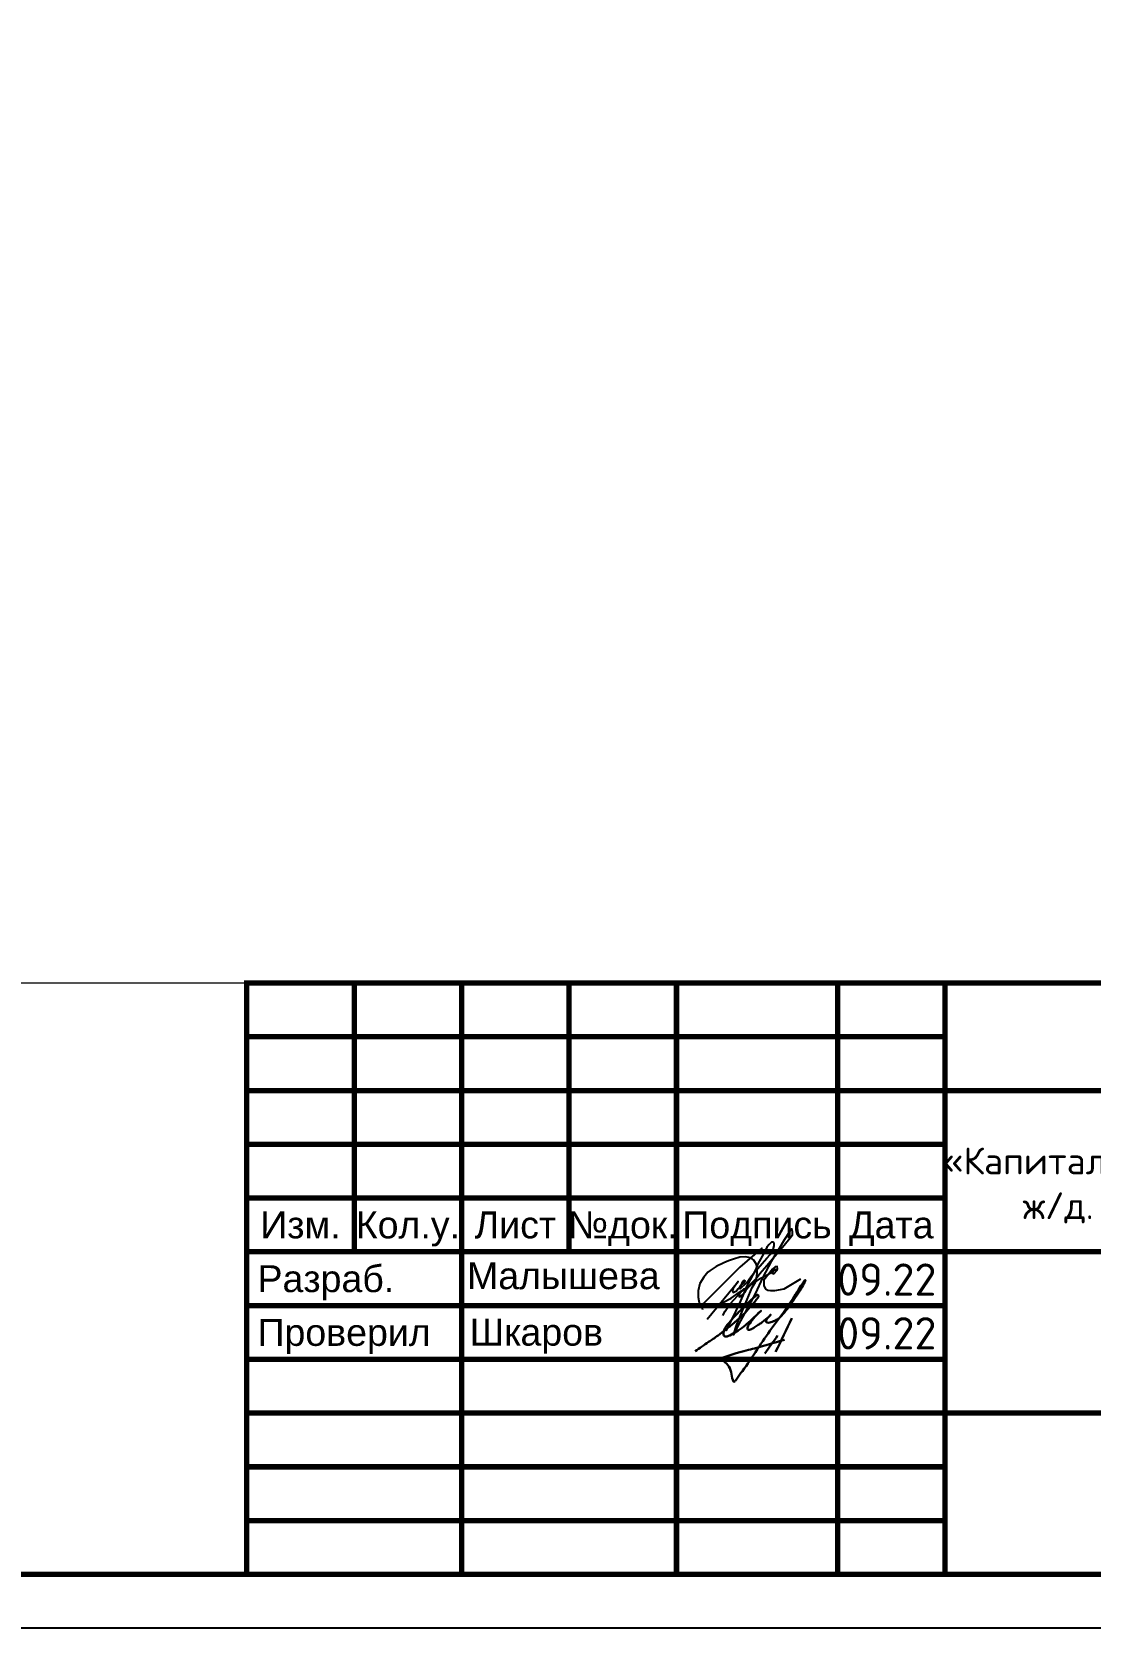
# Model space of a CAD drawing. Header units: millimetres. Extents: x 1114 to 8235, y 637 to 5441.
# Drawn here: x 2447.6 to 2546.1, y 1179.4 to 1327.8 of the extents above; entities that cross this region are included whole.
import ezdxf
from ezdxf.enums import TextEntityAlignment as Align

# ---------------------------------------------------------------- set-up
doc = ezdxf.new("R2010")
doc.units = ezdxf.units.MM
doc.layers.add('Размерный', color=4, linetype='Continuous', lineweight=30)
doc.layers.add('Размеры на чертеже', color=250, linetype='Continuous', lineweight=25)
doc.layers.add('рамка', color=7, linetype='Continuous')
doc.styles.add('-ISOCPEUR-', font='isocpeur.ttf')
doc.styles.get("Standard").update_dxf_attribs({"font": 'arial.ttf'})
picture_1 = doc.add_image_def('image3.jpg', size_in_pixel=(1066, 807))

# ---------------------------------------------------------------- blocks, each defined once
blk = doc.blocks.new('*U316')
blk.add_lwpolyline([(0, 0), (420, 0), (420, -297), (0, -297)], close=True)
at = {"const_width": 0.5}
blk.add_lwpolyline([(20, -5), (415, -5), (415, -292), (20, -292)], close=True, dxfattribs=at)
for points in [[(230, -292), (230, -237), (415, -237)], [(240, -237), (240, -262)], [(250, -237), (250, -292)], [(260, -237), (260, -262)], [(270, -237), (270, -292)], [(285, -237), (285, -292)], [(295, -237), (295, -292)], [(230, -242), (295, -242)], [(230, -247), (295, -247)], [(295, -247), (415, -247)], [(230, -252), (295, -252)], [(230, -257), (295, -257)], [(230, -262), (415, -262)], [(230, -267), (295, -267)], [(230, -272), (295, -272)], [(230, -277), (295, -277)], [(295, -277), (415, -277)], [(230, -282), (295, -282)], [(230, -287), (295, -287)]]:
    blk.add_lwpolyline(points, dxfattribs=at)
for s, p in [('Изм.', (235, -259.5)), ('Кол.у.', (245, -259.5)), ('Лист', (255, -259.5)), ('№док.', (265, -259.5)), ('Подпись', (277.5, -259.5)), ('Дата', (290, -259.5))]:
    blk.add_text(s, height=2.5).set_placement(p, align=Align.MIDDLE_CENTER)
for s, p in [('Разраб.', (231, -264.5)), ('Проверил', (231, -269.5))]:
    blk.add_text(s, height=2.5).set_placement(p, align=Align.MIDDLE_LEFT)
at = {"insert": (353.34, -255.97), "char_height": 2.5, "width": 124.3112, "attachment_point": 5, "style": '-ISOCPEUR-'}
blk.add_mtext('\\pi3.21545;{\\C7;«Капитальный ремонт тепловых сетей от ТК-8013 по ул. Куйбышева,д.7 до ж/д. №6 по ул. Луговая в ГО г. Рыбинск Ярославской области».}', dxfattribs=at)
blk.add_attdef('РАЗРАБОТАЛ', text='', height=2.5).set_placement((250.5, -264.22), align=Align.MIDDLE_LEFT)
at = {"flags": 8}
for tag, height, p in [('ДАТА', 2.5, (290.07, -264.4)), ('ЛИСТ', 3, (386.39, -271.92)), ('ЛИСТОВ', 3, (403.89, -271.92))]:
    blk.add_attdef(tag, text='', height=height, dxfattribs=at).set_placement(p, align=Align.MIDDLE_CENTER)
blk.add_attdef('ПРОВЕРИЛ', (250.75, -270.73), '', height=2.5)
for tag, p in [('ТЕПЛОВЫЕ_СЕТИ_001', (315.41, -270.98)), ('ИМЯ_ЧЕРТЕЖА_001', (317.51, -285.58))]:
    blk.add_attdef(tag, p, '', height=3, dxfattribs=at)
at = {"style": '-ISOCPEUR-', "flags": 8}
blk.add_attdef('ФОРМАТ', text='', height=3, dxfattribs=at).set_placement((380.97, -294.75), align=Align.MIDDLE_CENTER)
blk = doc.blocks.new('подпись')
at = {"lineweight": 30}
for points in [[(-0.82, -1.23), (-0.21, -0.8), (0.43, -0.36), (0.86, -0.08), (1.32, 0.25), (2, 0.77), (2.8, 1.4), (3.27, 1.83), (3.84, 2.36), (4.46, 3.07), (5.01, 3.73), (5.08, 3.95), (5.01, 4.03), (4.91, 4), (4.76, 3.88), (4.33, 3.49), (3.4, 2.58), (2.34, 1.43), (1.83, 0.48), (1.87, 0.23), (1.99, 0.16), (2.17, 0.16), (2.41, 0.25), (3.02, 0.6), (3.71, 1.09), (4.34, 1.62), (5.32, 2.55), (4.75, 1.98), (4.27, 1.36), (4.08, 1.05), (4.07, 0.85), (4.11, 0.78), (4.25, 0.78), (4.42, 0.84), (4.78, 1.05), (5.16, 1.3), (5.47, 1.51), (5.72, 1.73), (6.05, 1.99), (6.23, 2.18), (5.94, 1.88), (5.8, 1.63), (5.8, 1.5), (5.89, 1.44), (6.13, 1.46), (6.57, 1.6), (6.9, 1.79), (7.5, 2.39), (8.04, 3.08), (8.61, 3.92), (9.15, 4.76), (9.43, 5.33), (8, 3.26), (6.29, 0.88), (3.58, -3.07), (3.05, -3.8), (2.85, -4.05), (2.49, -2.98), (2.12, -2.39), (1.3, -1.96), (1.02, -2.03), (2.91, -1.44), (4.7, -0.96), (7.51, -0.15)], [(8.19, 1.85), (6.68, -1.27)], [(6.86, 0.23), (5.67, -1.43)]]:
    blk.add_spline(points, degree=3, dxfattribs=at)
blk = doc.blocks.new('Подпись Леха')
at = {"layer": 'рамка'}
blk.add_blockref('подпись', (2.7, 0.11), dxfattribs=at)

msp = doc.modelspace()

# ---------------------------------------------------------------- linework, layer by layer
at = {"color": 5}
for points in [[(2511.923, 1208.415), (2512.137, 1208.844), (2512.477, 1209.322), (2512.639, 1209.55), (2513.269, 1210.247), (2513.695, 1210.7), (2513.879, 1210.897), (2513.623, 1210.624), (2513.451, 1210.398), (2513.416, 1210.274), (2513.447, 1210.175), (2513.556, 1210.187), (2513.782, 1210.395), (2513.975, 1210.638), (2514.132, 1210.893), (2514.487, 1211.357), (2515.02, 1211.875), (2515.365, 1212.339), (2516.008, 1213.089), (2516.352, 1213.489), (2517.146, 1214.408), (2517.756, 1215.115), (2518.191, 1215.665), (2518.403, 1215.932), (2518.402, 1216.245), (2518.338, 1216.48), (2518.05, 1216.128), (2517.651, 1215.483), (2517.144, 1214.663), (2516.398, 1213.458), (2515.632, 1211.985), (2514.915, 1210.451), (2513.559, 1207.921), (2512.897, 1206.62), (2513.19, 1207.483), (2513.606, 1208.584), (2514.173, 1209.919), (2514.644, 1211.028), (2514.948, 1211.521), (2515.066, 1212.095), (2515.11, 1212.394), (2515.105, 1212.715), (2515.049, 1213.187), (2514.786, 1213.584), (2514.529, 1213.798), (2513.977, 1213.888), (2513.487, 1213.839), (2512.889, 1213.676), (2512.447, 1213.504), (2511.996, 1213.329), (2511.303, 1212.997), (2510.73, 1212.607), (2510.52, 1212.463), (2510.131, 1211.978), (2509.784, 1211.408), (2509.62, 1210.708), (2509.617, 1210.127), (2509.732, 1209.438), (2509.985, 1209.226), (2510.629, 1209.23), (2511.016, 1209.323), (2511.917, 1209.639), (2512.674, 1210.053), (2513.47, 1210.592), (2514.457, 1211.21), (2515.452, 1211.891), (2516.391, 1212.402), (2516.845, 1212.695), (2516.633, 1212.684), (2516.564, 1212.513), (2516.504, 1212.365), (2516.657, 1212.303), (2516.968, 1212.647), (2517.001, 1212.803), (2516.983, 1212.978), (2516.771, 1212.952), (2516.525, 1212.744), (2515.721, 1211.717), (2515.728, 1211.193), (2515.873, 1210.91), (2516.112, 1210.769), (2516.357, 1210.765), (2516.766, 1210.759), (2517.619, 1210.914), (2519.158, 1211.832)], [(2515.168, 1214.217), (2515.554, 1214.686), (2513.504, 1212.91), (2510.257, 1209.706), (2510.121, 1209.53), (2510.033, 1209.376), (2509.985, 1209.226), (2509.995, 1209.118), (2510.005, 1209.001)], [(2510.459, 1208.095), (2513.341, 1211.592), (2512.875, 1210.933), (2512.803, 1210.766), (2512.834, 1210.63), (2512.871, 1210.562), (2513.191, 1210.737), (2513.318, 1210.894), (2513.427, 1210.957), (2513.576, 1211.207), (2513.804, 1211.405), (2513.916, 1211.57), (2513.98, 1211.663), (2513.91, 1211.71), (2513.801, 1211.629), (2513.685, 1211.421), (2513.588, 1211.218), (2513.542, 1211.069), (2513.528, 1210.918), (2514.138, 1211.488), (2514.35, 1211.806), (2514.625, 1212.14), (2514.952, 1212.538), (2515.571, 1213.254), (2516.005, 1213.757), (2516.314, 1214.115), (2516.597, 1214.573), (2516.693, 1214.908), (2516.688, 1215.12), (2516.581, 1215.248), (2516.438, 1215.248), (2516.231, 1215.019), (2516.017, 1214.784), (2515.837, 1214.451), (2515.419, 1213.677), (2515.176, 1213.225), (2514.955, 1212.665), (2514.471, 1211.734), (2514.079, 1211.056), (2513.769, 1210.286), (2513.426, 1209.519), (2512.775, 1208.137), (2512.451, 1207.499), (2512.278, 1207.16), (2512.217, 1207.038), (2512.143, 1207.076), (2512.086, 1207.235)]]:
    msp.add_lwpolyline(points, dxfattribs=at)

# ---------------------------------------------------------------- block references
msp.add_blockref('Подпись Леха', (2507.449, 1206.217))
at = {"layer": 'Размеры на чертеже', "lineweight": 90}
ref = msp.add_blockref('*U316', (2237.597, 1476.353), dxfattribs=at)
ref.add_attrib('РАЗРАБОТАЛ', 'Малышева', dxfattribs={"layer": '0', "height": 2.5}).set_placement((2488.097, 1212.128), align=Align.MIDDLE_LEFT)
ref.add_attrib('ПРОВЕРИЛ', 'Шкаров', (2488.346, 1205.623), dxfattribs={"layer": '0', "height": 2.5})

# ---------------------------------------------------------------- texts
at = {"layer": 'Размерный', "color": 0, "style": '-ISOCPEUR-'}
for p in [(2522.549, 1210.27), (2522.549, 1205.27)]:
    msp.add_text('09.22', height=3, dxfattribs=at).set_placement(p)

# ---------------------------------------------------------------- pictures from other files: only their frames are drawn
at = {"color": 7, "lineweight": 0, "true_color": 0xffffff}
image = msp.add_image(picture_1, insert=(2263.459, 1239.33), size_in_units=(299.58, 226.793), rotation=0.00084, dxfattribs=at)
image.dxf.flags = 7

doc.saveas('drawing.dxf')
